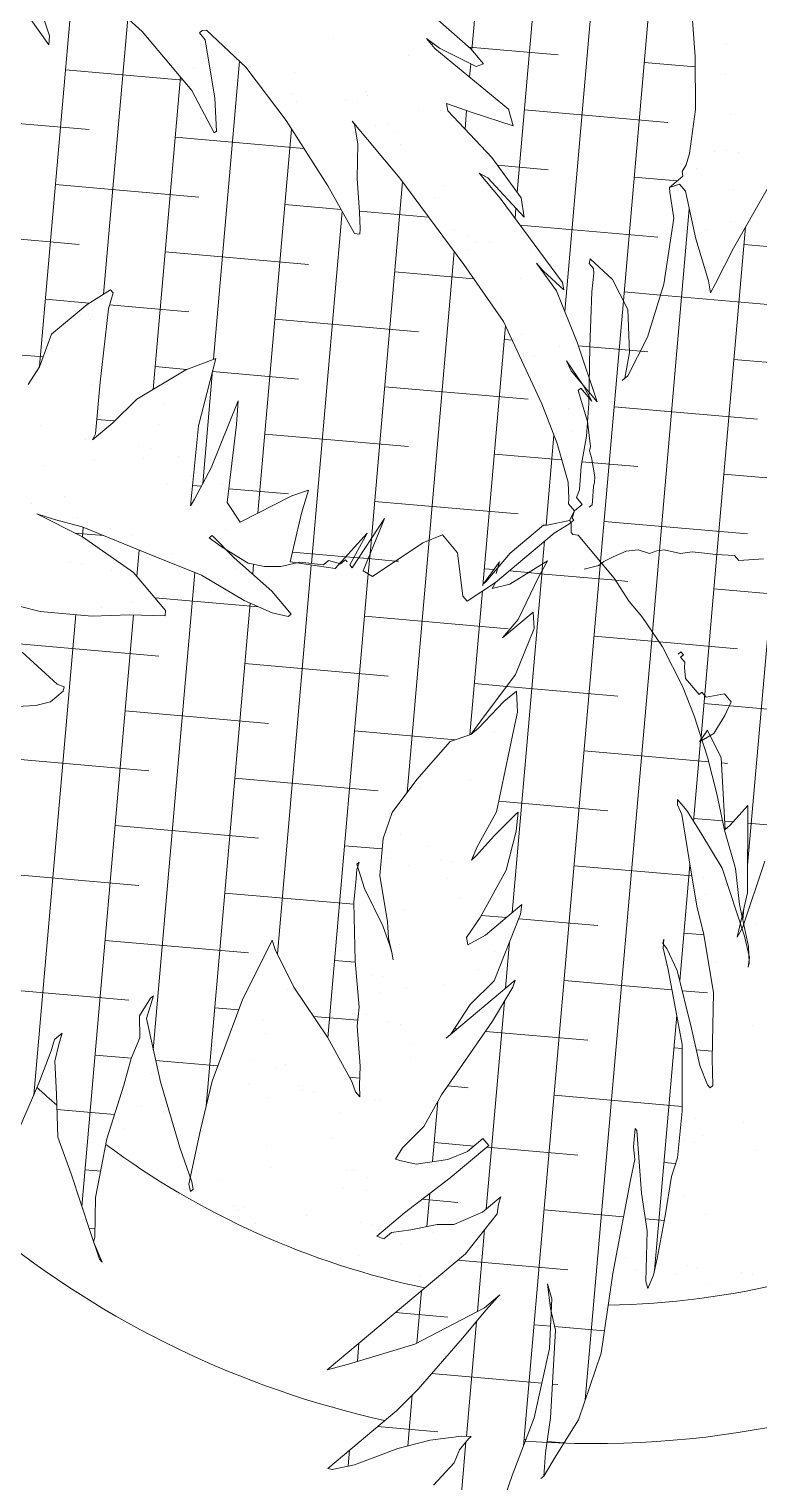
# Model space of a CAD drawing. Header units: inches. Extents: x -422522 to 22891, y -2973 to 414515.
# Drawn here: x 22383.29 to 22395.19, y 5240.9 to 5264.6 of the extents above; entities that cross this region are included whole.
import ezdxf

# ---------------------------------------------------------------- set-up
doc = ezdxf.new("R2010")
doc.units = ezdxf.units.IN
doc.header["$MEASUREMENT"] = 0
doc.layers.add('ARREDAMENTO', color=8, linetype='Continuous', lineweight=13)

msp = doc.modelspace()

# ---------------------------------------------------------------- linework, layer by layer
at = {"layer": 'ARREDAMENTO'}
for p, q in [((22390.51108, 5264.26315), (22390.97777, 5269.60753)), ((22391.25104, 5261.93692), (22391.90218, 5269.39355)), ((22392.0248, 5259.99772), (22392.6613, 5267.28666)), ((22392.98282, 5260.16849), (22393.562, 5266.80106)), ((22385.13362, 5264.56582), (22383.62968, 5265.91828)), ((22388.87514, 5265.7035), (22390.49543, 5264.28179)), ((22383.45883, 5259.10372), (22384.02302, 5265.56456)), ((22383.33864, 5265.34019), (22383.62239, 5264.49348)), ((22383.61119, 5264.34499), (22383.28919, 5264.79796)), ((22384.50458, 5260.27918), (22384.89745, 5264.77821)), ((22394.15424, 5264.15389), (22394.10086, 5264.88797)), ((22383.62239, 5264.49348), (22383.61119, 5264.34499)), ((22385.94182, 5263.60297), (22385.13362, 5264.56582)), ((22385.23517, 5264.47318), (22385.23517, 5264.47318)), ((22386.11152, 5264.57994), (22386.06598, 5264.54171)), ((22386.06598, 5264.54171), (22386.16187, 5264.42747)), ((22386.18446, 5264.58552), (22386.11152, 5264.57994)), ((22386.82578, 5263.98332), (22386.18446, 5264.58552)), ((22386.16187, 5264.42747), (22386.32038, 5263.47565)), ((22388.24645, 5264.448), (22388.24645, 5264.448)), ((22389.98025, 5264.29443), (22389.77033, 5264.45204)), ((22389.77033, 5264.45204), (22389.90731, 5264.28884)), ((22389.8457, 5264.36223), (22389.89576, 5264.35786)), ((22389.90731, 5264.28884), (22391.1099, 5263.29541)), ((22389.95342, 5264.41438), (22389.95342, 5264.41438)), ((22390.58243, 5263.99318), (22389.98025, 5264.29443)), ((22390.46543, 5264.30812), (22391.91857, 5264.18123)), ((22390.49543, 5264.28179), (22390.70091, 5264.037)), ((22394.67168, 5264.35558), (22394.67168, 5264.35558)), ((22385.60444, 5264.07336), (22385.60444, 5264.07336)), ((22386.16816, 5264.11907), (22386.16816, 5264.11907)), ((22386.298, 5259.21671), (22386.72269, 5264.08012)), ((22389.47938, 5264.17465), (22389.47938, 5264.17465)), ((22390.47255, 5263.82191), (22390.49147, 5264.03868)), ((22390.70091, 5264.037), (22390.58243, 5263.99318)), ((22393.32252, 5264.05863), (22394.1549, 5263.98594)), ((22394.15762, 5263.29439), (22394.15424, 5264.15389)), ((22383.88115, 5263.93998), (22385.79955, 5263.77246)), ((22385.31203, 5258.72576), (22385.75714, 5263.82299)), ((22385.96287, 5263.96041), (22385.96287, 5263.96041)), ((22387.47885, 5263.1128), (22386.82578, 5263.98332)), ((22387.61807, 5263.90126), (22387.61807, 5263.90126)), ((22394.6447, 5263.86932), (22394.6447, 5263.86932)), ((22386.30971, 5262.91034), (22385.94182, 5263.60297)), ((22387.57436, 5263.55099), (22387.57436, 5263.55099)), ((22388.79986, 5263.57964), (22388.79986, 5263.57964)), ((22386.32038, 5263.47565), (22386.34387, 5262.93901)), ((22387.64752, 5263.42955), (22387.64752, 5263.42955)), ((22388.4537, 5263.43537), (22388.4537, 5263.43537)), ((22388.64, 5263.41087), (22388.64, 5263.41087)), ((22388.81372, 5263.51955), (22388.81372, 5263.51955)), ((22390.51501, 5263.24116), (22390.09766, 5263.39156)), ((22390.09766, 5263.39156), (22390.12061, 5263.27174)), ((22391.1099, 5263.29541), (22391.18319, 5263.02313)), ((22394.06281, 5262.57501), (22394.15762, 5263.29439)), ((22381.9275, 5263.16748), (22384.2674, 5262.96315)), ((22388.1618, 5262.04483), (22387.47885, 5263.1128)), ((22389.33788, 5262.16965), (22388.55708, 5263.09986)), ((22388.55708, 5263.09986), (22388.59817, 5263.05091)), ((22388.59817, 5263.05091), (22388.65101, 5262.73363)), ((22389.13109, 5263.05989), (22389.13109, 5263.05989)), ((22389.64603, 5263.2786), (22389.64603, 5263.2786)), ((22390.00344, 5263.27301), (22390.00344, 5263.27301)), ((22390.12061, 5263.27174), (22390.83736, 5262.51031)), ((22390.3987, 5262.97631), (22390.42467, 5263.27371)), ((22391.18319, 5263.02313), (22390.51501, 5263.24116)), ((22391.36886, 5263.28613), (22393.70877, 5263.0818)), ((22394.7217, 5263.21422), (22394.7217, 5263.21422)), ((22385.67135, 5262.84055), (22387.77015, 5262.65728)), ((22386.34387, 5262.93901), (22386.30971, 5262.91034)), ((22387.02204, 5256.70804), (22387.56901, 5262.97181)), ((22388.93788, 5263.02293), (22388.93788, 5263.02293)), ((22389.29632, 5262.90998), (22389.29632, 5262.90998)), ((22388.65101, 5262.73363), (22388.64034, 5262.16833)), ((22389.34317, 5262.72712), (22389.34317, 5262.72712)), ((22394.10319, 5262.7176), (22394.10319, 5262.7176)), ((22394.46163, 5262.60465), (22394.46163, 5262.60465)), ((22394.66872, 5262.61818), (22394.66872, 5262.61818)), ((22394.85502, 5262.59369), (22394.85502, 5262.59369)), ((22390.83736, 5262.51031), (22391.31235, 5261.85194)), ((22390.93043, 5262.38131), (22391.75511, 5262.3093)), ((22393.94238, 5262.2792), (22394.00606, 5262.38829)), ((22394.00606, 5262.38829), (22394.06281, 5262.57501)), ((22388.64034, 5262.16833), (22388.67753, 5261.61537)), ((22388.8717, 5256.28961), (22389.38019, 5262.11268)), ((22390.38143, 5260.76455), (22389.33788, 5262.16965)), ((22390.76941, 5262.1751), (22390.62798, 5262.25111)), ((22390.62798, 5262.25111), (22390.97044, 5261.84312)), ((22391.36519, 5261.53466), (22390.76941, 5262.1751)), ((22393.15905, 5262.1867), (22393.8588, 5262.1256)), ((22393.73299, 5262.01999), (22393.94931, 5262.20157)), ((22393.94931, 5262.20157), (22393.94238, 5262.2792)), ((22394.17232, 5262.32964), (22394.17232, 5262.32964)), ((22383.71769, 5262.06805), (22386.0576, 5261.86372)), ((22388.43826, 5261.55362), (22388.1618, 5262.04483)), ((22390.05692, 5262.0528), (22390.05692, 5262.0528)), ((22393.89933, 5262.07616), (22393.73299, 5262.01999)), ((22393.73299, 5262.01999), (22393.73993, 5261.94237)), ((22393.73993, 5261.94237), (22393.80202, 5261.52159)), ((22393.99521, 5261.96192), (22393.89933, 5262.07616)), ((22394.16262, 5261.18446), (22393.99521, 5261.96192)), ((22394.77517, 5261.99401), (22394.77517, 5261.99401)), ((22395.32641, 5261.99442), (22394.77601, 5261.03171)), ((22387.46154, 5261.74113), (22388.37775, 5261.66112)), ((22387.89329, 5255.88532), (22388.39498, 5261.63051)), ((22388.6762, 5261.63506), (22389.80145, 5261.5368)), ((22389.89658, 5261.85875), (22389.89658, 5261.85875)), ((22390.97044, 5261.84312), (22391.98659, 5260.47066)), ((22391.21411, 5261.514), (22391.22872, 5261.68136)), ((22391.25257, 5261.6711), (22391.25257, 5261.6711)), ((22391.31235, 5261.85194), (22391.36519, 5261.53466)), ((22393.57033, 5256.09645), (22394.05733, 5261.67343)), ((22388.59819, 5261.2706), (22388.43826, 5261.55362)), ((22388.67753, 5261.61537), (22388.68927, 5261.34706)), ((22391.29371, 5261.40649), (22393.5453, 5261.20987)), ((22393.80202, 5261.52159), (22393.64157, 5260.44111)), ((22394.72573, 5261.46127), (22394.72573, 5261.46127)), ((22381.76403, 5261.29555), (22384.10394, 5261.09122)), ((22388.68482, 5261.25987), (22388.59819, 5261.2706)), ((22388.68927, 5261.34706), (22388.68482, 5261.25987)), ((22390.22782, 5261.339), (22390.22782, 5261.339)), ((22390.43946, 5261.2274), (22390.43946, 5261.2274)), ((22394.37094, 5260.49698), (22394.16262, 5261.18446)), ((22394.31441, 5261.32869), (22394.31441, 5261.32869)), ((22394.50783, 5256.03226), (22394.97475, 5261.37933)), ((22385.50789, 5260.96863), (22387.84779, 5260.7643)), ((22389.81261, 5256.26459), (22390.22407, 5260.97643)), ((22390.43989, 5261.00623), (22390.43989, 5261.00623)), ((22390.5934, 5261.12387), (22390.5934, 5261.12387)), ((22390.7979, 5261.11445), (22390.7979, 5261.11445)), ((22391.47274, 5261.00825), (22391.47274, 5261.00825)), ((22394.77601, 5261.03171), (22394.48497, 5260.45361)), ((22394.94925, 5261.08728), (22397.28916, 5260.88295)), ((22391.02773, 5259.83272), (22390.38143, 5260.76455)), ((22391.67634, 5260.65532), (22391.56675, 5260.78588)), ((22391.56675, 5260.78588), (22391.88875, 5260.3329)), ((22392.442, 5260.85292), (22392.42386, 5260.78206)), ((22392.42386, 5260.78206), (22392.49235, 5260.70046)), ((22392.8026, 5260.5158), (22392.442, 5260.85292)), ((22392.49235, 5260.70046), (22392.49929, 5260.62283)), ((22389.25174, 5260.6417), (22390.54496, 5260.52877)), ((22391.30259, 5260.52973), (22391.30259, 5260.52973)), ((22392.00954, 5260.35084), (22391.67634, 5260.65532)), ((22391.98659, 5260.47066), (22392.00954, 5260.35084)), ((22392.49929, 5260.62283), (22392.46549, 5260.31629)), ((22393.05398, 5260.03136), (22392.8026, 5260.5158)), ((22394.40083, 5260.29953), (22394.37094, 5260.49698)), ((22394.48497, 5260.45361), (22394.40083, 5260.29953)), ((22384.23439, 5260.11131), (22384.61704, 5260.34905)), ((22384.65814, 5260.30009), (22384.58324, 5260.04251)), ((22384.61704, 5260.34905), (22384.65814, 5260.30009)), ((22391.88875, 5260.3329), (22392.23405, 5259.48223)), ((22392.46549, 5260.31629), (22392.43472, 5259.42812)), ((22392.99559, 5260.31478), (22393.58678, 5260.26315)), ((22393.64157, 5260.44111), (22393.37597, 5259.57838)), ((22393.58678, 5260.26315), (22395.3355, 5260.11045)), ((22383.55423, 5260.19613), (22384.27026, 5260.1336)), ((22383.65374, 5259.62393), (22384.23439, 5260.11131)), ((22384.58324, 5260.04251), (22384.44574, 5258.84221)), ((22384.60132, 5260.10469), (22385.89414, 5259.9918)), ((22390.9933, 5260.13787), (22390.9933, 5260.13787)), ((22392.6111, 5255.91174), (22392.98282, 5260.16849)), ((22393.07995, 5259.32991), (22393.05398, 5260.03136)), ((22384.13342, 5259.9431), (22384.13342, 5259.9431)), ((22384.25491, 5259.94024), (22384.25491, 5259.94024)), ((22384.29794, 5259.87365), (22384.29794, 5259.87365)), ((22384.31972, 5259.9186), (22384.31972, 5259.9186)), ((22387.29808, 5259.8692), (22389.63799, 5259.66487)), ((22390.69059, 5255.5188), (22391.06102, 5259.76088)), ((22391.64949, 5258.49085), (22391.02773, 5259.83272)), ((22383.4561, 5259.09641), (22383.65374, 5259.62393)), ((22391.04193, 5259.54227), (22391.16739, 5259.53132)), ((22391.32454, 5259.61812), (22391.32454, 5259.61812)), ((22393.37597, 5259.57838), (22393.05309, 5258.94574)), ((22383.17456, 5259.28618), (22383.51602, 5259.25636)), ((22383.6535, 5259.39872), (22383.6535, 5259.39872)), ((22391.35606, 5259.30952), (22391.35606, 5259.30952)), ((22391.53661, 5259.28535), (22391.53661, 5259.28535)), ((22391.94104, 5259.43187), (22391.94104, 5259.43187)), ((22392.23405, 5259.48223), (22392.55214, 5258.52525)), ((22392.24913, 5259.43686), (22392.4346, 5259.42066)), ((22392.43472, 5259.42812), (22392.41996, 5258.49776)), ((22392.4346, 5259.42066), (22393.07868, 5259.36442)), ((22393.00755, 5258.90751), (22393.07995, 5259.32991)), ((22393.07868, 5259.36442), (22393.25875, 5259.3487)), ((22393.25875, 5259.3487), (22393.38184, 5259.33795)), ((22383.27411, 5258.80457), (22383.4561, 5259.09641)), ((22385.04561, 5258.56684), (22385.84739, 5259.04511)), ((22385.34442, 5259.0967), (22385.86378, 5259.05135)), ((22385.84739, 5259.04511), (22386.33269, 5259.22992)), ((22386.33269, 5259.22992), (22386.05144, 5258.13151)), ((22386.12062, 5257.1854), (22386.2818, 5259.03119)), ((22392.05207, 5259.19038), (22392.33297, 5258.78637)), ((22392.1275, 5259.03116), (22392.05207, 5259.19038)), ((22392.55214, 5258.52525), (22392.1275, 5259.03116)), ((22394.78579, 5259.21535), (22397.12569, 5259.01102)), ((22384.30493, 5258.79888), (22384.30493, 5258.79888)), ((22384.44574, 5258.84221), (22384.37387, 5258.003)), ((22386.27771, 5259.0152), (22387.68433, 5258.89237)), ((22391.54077, 5258.96914), (22391.54077, 5258.96914)), ((22392.33297, 5258.78637), (22392.4655, 5258.53599)), ((22392.42011, 5258.85352), (22392.42011, 5258.85352)), ((22393.05309, 5258.94574), (22392.96201, 5258.86929)), ((22392.96201, 5258.86929), (22393.00755, 5258.90751)), ((22384.65175, 5258.18061), (22385.04561, 5258.56684)), ((22389.08828, 5258.76977), (22391.42818, 5258.56545)), ((22392.28743, 5258.74814), (22392.24189, 5258.70991)), ((22392.24189, 5258.70991), (22392.39755, 5258.20077)), ((22392.4655, 5258.53599), (22392.28743, 5258.74814)), ((22385.49811, 5258.47349), (22385.49811, 5258.47349)), ((22386.25976, 5257.44403), (22386.70058, 5258.53729)), ((22386.70058, 5258.53729), (22386.67372, 5258.15312)), ((22391.90335, 5257.84159), (22391.64949, 5258.49085)), ((22392.09002, 5258.41698), (22392.09002, 5258.41698)), ((22392.41996, 5258.49776), (22392.3819, 5257.96509)), ((22392.83213, 5258.44285), (22395.17204, 5258.23852)), ((22383.47043, 5258.13405), (22383.47043, 5258.13405)), ((22384.32157, 5257.90347), (22384.65175, 5258.18061)), ((22384.39388, 5258.2366), (22384.6831, 5258.21135)), ((22385.39466, 5258.15276), (22385.39466, 5258.15276)), ((22386.05144, 5258.13151), (22385.92319, 5256.8277)), ((22386.67372, 5258.15312), (22386.51807, 5256.88196)), ((22392.39755, 5258.20077), (22392.44594, 5257.79631)), ((22384.20144, 5257.90399), (22384.20144, 5257.90399)), ((22384.37387, 5258.003), (22384.32157, 5257.90347)), ((22387.13462, 5257.99727), (22389.47453, 5257.79295)), ((22391.72028, 5256.51046), (22391.84872, 5257.98131)), ((22392.08197, 5257.21263), (22391.90335, 5257.84159)), ((22392.15225, 5258.04296), (22392.15225, 5258.04296)), ((22392.3819, 5257.96509), (22392.29135, 5257.47183)), ((22385.08079, 5257.78837), (22385.08079, 5257.78837)), ((22385.15507, 5257.60318), (22385.15507, 5257.60318)), ((22385.26709, 5257.76387), (22385.26709, 5257.76387)), ((22385.7259, 5257.63301), (22385.7259, 5257.63301)), ((22390.87847, 5257.67035), (22391.97928, 5257.57422)), ((22392.44594, 5257.79631), (22392.4278, 5257.72545)), ((22392.4278, 5257.72545), (22392.46213, 5257.61518)), ((22392.46213, 5257.61518), (22392.51497, 5257.2979)), ((22383.52844, 5257.49106), (22383.52844, 5257.49106)), ((22384.3584, 5257.57867), (22384.3584, 5257.57867)), ((22385.98687, 5256.9368), (22386.25976, 5257.44403)), ((22392.29135, 5257.47183), (22392.26449, 5257.08766)), ((22392.30493, 5257.54579), (22393.21838, 5257.46602)), ((22385.55405, 5257.19697), (22385.55405, 5257.19697)), ((22385.93797, 5257.30024), (22385.93797, 5257.30024)), ((22385.95559, 5257.15713), (22386.09869, 5257.14463)), ((22386.44544, 5257.19657), (22386.44544, 5257.19657)), ((22392.09371, 5256.94431), (22392.08197, 5257.21263)), ((22392.49238, 5257.13985), (22392.47672, 5256.90418)), ((22392.51052, 5257.21072), (22392.49238, 5257.13985)), ((22392.51497, 5257.2979), (22392.51052, 5257.21072)), ((22394.62232, 5257.34342), (22395.73593, 5257.24618)), ((22383.85968, 5256.97131), (22383.85968, 5256.97131)), ((22385.92319, 5256.8277), (22385.98687, 5256.9368)), ((22386.54546, 5257.10562), (22387.52087, 5257.02045)), ((22386.73048, 5256.55954), (22387.57335, 5256.98885)), ((22387.57335, 5256.98885), (22387.84678, 5257.07927)), ((22387.84678, 5257.07927), (22387.73329, 5256.70583)), ((22388.92481, 5256.89785), (22391.26472, 5256.69352)), ((22392.08926, 5256.85713), (22392.09371, 5256.94431)), ((22392.26449, 5257.08766), (22392.2145, 5256.96225)), ((22392.2145, 5256.96225), (22392.31039, 5256.84801)), ((22392.47672, 5256.90418), (22392.46996, 5256.84287)), ((22383.32321, 5256.85808), (22383.32321, 5256.85808)), ((22383.4136, 5256.69626), (22383.70321, 5256.60555)), ((22384.15721, 5256.319), (22383.4136, 5256.69626)), ((22386.51807, 5256.88196), (22386.73048, 5256.55954)), ((22387.73329, 5256.70583), (22387.54739, 5255.90999)), ((22392.18515, 5256.74289), (22392.08926, 5256.85713)), ((22392.18515, 5256.74289), (22392.10101, 5256.58881)), ((22392.14655, 5256.62704), (22392.18515, 5256.74289)), ((22392.31039, 5256.84801), (22392.18515, 5256.74289)), ((22392.46996, 5256.84287), (22392.42442, 5256.80464)), ((22383.70321, 5256.60555), (22384.15472, 5256.48381)), ((22384.07175, 5256.63854), (22384.07175, 5256.63854)), ((22384.15472, 5256.48381), (22385.24718, 5256.03775)), ((22384.15868, 5256.31798), (22384.17252, 5256.47654)), ((22384.61357, 5256.45147), (22384.61357, 5256.45147)), ((22386.49138, 5256.43188), (22386.49138, 5256.43188)), ((22388.55962, 5255.81384), (22389.08744, 5256.6185)), ((22389.08744, 5256.6185), (22388.99653, 5256.40311)), ((22391.1329, 5256.05438), (22391.67939, 5256.51309)), ((22391.67939, 5256.51309), (22391.74094, 5256.50912)), ((22391.74094, 5256.50912), (22392.10101, 5256.58881)), ((22391.85053, 5256.37857), (22392.09425, 5256.5275)), ((22392.09425, 5256.5275), (22392.17394, 5256.5944)), ((22392.10101, 5256.58881), (22392.1284, 5256.55617)), ((22392.1284, 5256.55617), (22392.13089, 5256.39136)), ((22392.17394, 5256.5944), (22392.14655, 5256.62704)), ((22392.66866, 5256.57092), (22395.00857, 5256.36659)), ((22384.03323, 5256.3819), (22384.50527, 5256.34068)), ((22384.99226, 5255.74032), (22384.15721, 5256.319)), ((22384.97201, 5256.33852), (22384.97201, 5256.33852)), ((22386.27258, 5256.34209), (22386.22704, 5256.30386)), ((22386.22704, 5256.30386), (22386.42326, 5256.16257)), ((22386.63549, 5255.97909), (22386.27258, 5256.34209)), ((22388.27926, 5255.80105), (22388.8028, 5256.37959)), ((22388.8028, 5256.37959), (22388.51853, 5255.8628)), ((22388.99653, 5256.40311), (22388.73521, 5255.7665)), ((22388.85056, 5256.0475), (22388.8717, 5256.28961)), ((22388.89033, 5255.67417), (22389.71026, 5256.2233)), ((22389.453, 5252.14636), (22389.81261, 5256.26459)), ((22389.71026, 5256.2233), (22390.02922, 5256.35195)), ((22390.02922, 5256.35195), (22390.27579, 5256.0582)), ((22390.89416, 5255.57582), (22391.85053, 5256.37857)), ((22391.66516, 5255.87917), (22391.69756, 5256.25016)), ((22392.13089, 5256.39136), (22392.15829, 5256.35872)), ((22392.15829, 5256.35872), (22392.24493, 5256.34799)), ((22392.24493, 5256.34799), (22392.83395, 5255.64625)), ((22385.04577, 5255.67657), (22385.08315, 5256.10472)), ((22385.24718, 5256.03775), (22386.09789, 5255.69475)), ((22385.60407, 5256.0556), (22385.60407, 5256.0556)), ((22386.42326, 5256.16257), (22386.70843, 5255.98468)), ((22387.2471, 5255.4354), (22386.63549, 5255.97909)), ((22386.70843, 5255.98468), (22386.86355, 5255.89235)), ((22387.58517, 5256.07173), (22388.45544, 5255.99574)), ((22388.37034, 5255.8775), (22388.45004, 5255.9444)), ((22388.45004, 5255.9444), (22388.47743, 5255.91176)), ((22388.47743, 5255.91176), (22388.45004, 5255.9444)), ((22388.45544, 5255.99574), (22388.58541, 5255.98439)), ((22388.58541, 5255.98439), (22388.66683, 5255.97728)), ((22388.66683, 5255.97728), (22388.81637, 5255.96422)), ((22388.81637, 5255.96422), (22389.26492, 5255.92505)), ((22388.82153, 5255.71512), (22388.85056, 5256.0475)), ((22390.27579, 5256.0582), (22390.36332, 5255.35278)), ((22390.74597, 5255.59052), (22391.1329, 5256.05438)), ((22392.66263, 5255.91971), (22392.81527, 5255.99219)), ((22392.81527, 5255.99219), (22393.02714, 5256.08658)), ((22393.02714, 5256.08658), (22393.22087, 5256.11011)), ((22393.22087, 5256.11011), (22393.41015, 5256.04645)), ((22393.41015, 5256.04645), (22393.52863, 5256.09026)), ((22393.45428, 5254.76746), (22393.57033, 5256.09645)), ((22393.52863, 5256.09026), (22393.64942, 5256.1082)), ((22393.64942, 5256.1082), (22393.91164, 5256.05012)), ((22393.91164, 5256.05012), (22394.10537, 5256.07365)), ((22394.10537, 5256.07365), (22394.25356, 5256.05895)), ((22394.24796, 5253.05628), (22394.50783, 5256.03226)), ((22394.25356, 5256.05895), (22394.48839, 5256.03351)), ((22394.48839, 5256.03351), (22394.79615, 5256.01366)), ((22394.79615, 5256.01366), (22394.86464, 5255.93207)), ((22394.86464, 5255.93207), (22395.26579, 5255.9628)), ((22395.0084, 5250.96458), (22395.44401, 5255.95304)), ((22383.95648, 5255.90604), (22383.95648, 5255.90604)), ((22384.14278, 5255.88154), (22384.14278, 5255.88154)), ((22384.62516, 5255.77018), (22384.62516, 5255.77018)), ((22385.51279, 5255.12018), (22384.99226, 5255.74032)), ((22385.31428, 5247.9514), (22385.99411, 5255.73659)), ((22386.65665, 5255.80765), (22386.65665, 5255.80765)), ((22386.79725, 5255.73021), (22386.79725, 5255.73021)), ((22386.86355, 5255.89235), (22387.12577, 5255.83427)), ((22386.93512, 5255.71273), (22386.94915, 5255.87339)), ((22387.12577, 5255.83427), (22387.39475, 5255.83751)), ((22387.33744, 5249.51988), (22387.89098, 5255.85885)), ((22387.39475, 5255.83751), (22387.70696, 5255.90485)), ((22387.54739, 5255.90999), (22388.27926, 5255.80105)), ((22387.70696, 5255.90485), (22388.08997, 5255.86471)), ((22388.08997, 5255.86471), (22388.16967, 5255.93161)), ((22388.16064, 5248.14683), (22388.82153, 5255.71512)), ((22388.16967, 5255.93161), (22388.37034, 5255.8775)), ((22388.51853, 5255.8628), (22388.55962, 5255.81384)), ((22388.73521, 5255.7665), (22388.89033, 5255.67417)), ((22389.26492, 5255.92505), (22389.31106, 5255.92102)), ((22390.96212, 5255.91103), (22390.70043, 5255.55229)), ((22390.71501, 5255.79842), (22390.87009, 5255.78488)), ((22390.90537, 5255.72431), (22390.96212, 5255.91103)), ((22390.90552, 5255.78179), (22390.92239, 5255.78031)), ((22391.11749, 5255.76328), (22391.43145, 5255.73586)), ((22391.74397, 5255.9275), (22391.12899, 5255.55038)), ((22391.16807, 5250.18661), (22391.65565, 5255.77026)), ((22391.35178, 5241.49032), (22392.6111, 5255.91174)), ((22391.43145, 5255.73586), (22391.62674, 5255.71881)), ((22391.59614, 5255.66433), (22391.74397, 5255.9275)), ((22391.62674, 5255.71881), (22392.85606, 5255.61146)), ((22391.65565, 5255.77026), (22391.66516, 5255.87917)), ((22392.34366, 5255.79106), (22392.58293, 5255.85281)), ((22392.58293, 5255.85281), (22392.66263, 5255.91971)), ((22386.09789, 5255.69475), (22386.79596, 5255.27926)), ((22387.03469, 5255.57936), (22387.03469, 5255.57936)), ((22390.43181, 5255.27119), (22390.89416, 5255.57582)), ((22390.70043, 5255.55229), (22390.74597, 5255.59052)), ((22390.84186, 5255.47628), (22390.89416, 5255.57582)), ((22391.12899, 5255.55038), (22390.84186, 5255.47628)), ((22391.2665, 5254.97038), (22391.59614, 5255.66433)), ((22392.83395, 5255.64625), (22393.07607, 5255.26531)), ((22392.85606, 5255.61146), (22393.05492, 5255.59409)), ((22394.45886, 5255.4715), (22396.79877, 5255.26717)), ((22382.73155, 5255.28925), (22383.47036, 5255.10268)), ((22384.9564, 5255.25042), (22384.9564, 5255.25042)), ((22385.34122, 5255.32458), (22387.03107, 5255.17702)), ((22386.17703, 5247.03125), (22386.89356, 5255.23681)), ((22386.79596, 5255.27926), (22387.2544, 5255.0799)), ((22387.56216, 5255.06005), (22387.2471, 5255.4354)), ((22390.36332, 5255.35278), (22390.43181, 5255.27119)), ((22390.47864, 5253.0916), (22390.68344, 5255.43698)), ((22393.07607, 5255.26531), (22393.28154, 5255.02052)), ((22383.3634, 5247.21074), (22384.04806, 5255.05125)), ((22383.47036, 5255.10268), (22384.30932, 5255.02799)), ((22384.14818, 5245.39773), (22384.99087, 5255.0479)), ((22384.30932, 5255.02799), (22384.9316, 5255.0496)), ((22384.46437, 5255.16077), (22384.46437, 5255.16077)), ((22384.82479, 5255.06255), (22384.82479, 5255.06255)), ((22384.9316, 5255.0496), (22385.50834, 5255.03299)), ((22385.50834, 5255.03299), (22385.51279, 5255.12018)), ((22387.2544, 5255.0799), (22387.51662, 5255.02183)), ((22387.51662, 5255.02183), (22387.56216, 5255.06005)), ((22388.76135, 5255.02592), (22391.10126, 5254.82159)), ((22391.51254, 5255.09344), (22391.01158, 5254.67295)), ((22391.52428, 5254.82512), (22391.51254, 5255.09344)), ((22393.28154, 5255.02052), (22393.61955, 5254.52535)), ((22391.01158, 5254.67295), (22391.2665, 5254.97038)), ((22391.22435, 5254.07266), (22391.52428, 5254.82512)), ((22392.36053, 5242.24217), (22393.45428, 5254.76746)), ((22383.06384, 5254.58035), (22385.40375, 5254.37602)), ((22392.5052, 5254.699), (22393.56413, 5254.60653)), ((22393.56413, 5254.60653), (22394.84511, 5254.49467)), ((22393.61955, 5254.52535), (22393.94635, 5253.88168)), ((22383.74771, 5253.91679), (22383.17488, 5254.4374)), ((22393.92055, 5254.44419), (22393.87501, 5254.40596)), ((22393.9161, 5254.35701), (22393.96164, 5254.39523)), ((22393.98459, 5254.27541), (22393.9161, 5254.35701)), ((22393.96164, 5254.39523), (22393.92055, 5254.44419)), ((22383.30226, 5254.25595), (22383.30226, 5254.25595)), ((22383.32467, 5254.26594), (22383.32467, 5254.26594)), ((22386.80769, 5254.25342), (22389.1476, 5254.04909)), ((22390.65544, 5253.31696), (22391.22435, 5254.07266)), ((22393.98015, 5254.18822), (22393.98459, 5254.27541)), ((22393.99634, 5254.00709), (22393.98015, 5254.18822)), ((22383.86174, 5253.87342), (22383.74771, 5253.91679)), ((22383.84359, 5253.80255), (22383.86174, 5253.87342)), ((22390.55154, 5253.9265), (22391.0796, 5253.88038)), ((22391.0796, 5253.88038), (22392.89145, 5253.72217)), ((22393.94635, 5253.88168), (22394.13617, 5253.40121)), ((22394.21551, 5253.74598), (22393.99634, 5254.00709)), ((22383.39939, 5253.56878), (22383.63866, 5253.63053)), ((22383.63866, 5253.63053), (22383.84359, 5253.80255)), ((22391.03116, 5253.63232), (22390.61684, 5253.2011)), ((22391.23609, 5253.80434), (22391.03116, 5253.63232)), ((22391.25477, 5253.45839), (22391.23609, 5253.80434)), ((22394.26105, 5253.78421), (22394.21551, 5253.74598)), ((22394.32954, 5253.70261), (22394.26105, 5253.78421)), ((22394.2954, 5253.59957), (22396.6353, 5253.39524)), ((22394.63036, 5253.76039), (22394.32954, 5253.70261)), ((22394.73995, 5253.62983), (22394.63036, 5253.76039)), ((22394.63766, 5253.40489), (22394.73995, 5253.62983)), ((22382.58338, 5253.52365), (22383.39939, 5253.56878)), ((22384.85403, 5253.48092), (22387.19394, 5253.27659)), ((22391.19358, 5253.18449), (22391.25477, 5253.45839)), ((22394.13617, 5253.40121), (22394.35588, 5252.72329)), ((22394.45567, 5253.11305), (22394.63766, 5253.40489)), ((22388.59789, 5253.154), (22390.239, 5253.01069)), ((22390.4916, 5253.09598), (22390.15893, 5252.98365)), ((22390.4916, 5253.09598), (22390.65544, 5253.31696)), ((22390.61684, 5253.2011), (22390.4916, 5253.09598)), ((22390.88227, 5253.13206), (22390.88227, 5253.13206)), ((22390.91038, 5251.83408), (22391.19358, 5253.18449)), ((22394.35303, 5253.16597), (22394.22334, 5252.97367)), ((22394.22334, 5252.97367), (22394.45567, 5253.11305)), ((22394.577, 5252.71417), (22394.35303, 5253.16597)), ((22390.15893, 5252.98365), (22389.61493, 5252.36013)), ((22391.11886, 5252.93412), (22391.11886, 5252.93412)), ((22394.12767, 5251.67886), (22394.2417, 5252.98468)), ((22394.24333, 5253.00331), (22394.24796, 5253.05628)), ((22382.90038, 5252.70842), (22385.24028, 5252.50409)), ((22391.09435, 5252.79929), (22391.09435, 5252.79929)), ((22392.34174, 5252.82707), (22394.37457, 5252.64956)), ((22394.35588, 5252.72329), (22394.50709, 5252.12696)), ((22394.64461, 5251.54696), (22394.577, 5252.71417)), ((22394.58179, 5252.63146), (22394.68165, 5252.62274)), ((22386.64423, 5252.3815), (22388.98414, 5252.17717)), ((22389.61493, 5252.36013), (22389.20986, 5251.8254)), ((22389.65981, 5252.21659), (22389.65981, 5252.21659)), ((22390.48177, 5252.35869), (22390.48177, 5252.35869)), ((22390.94639, 5252.00582), (22392.72799, 5251.85024)), ((22393.86666, 5252.03448), (22393.86222, 5251.9473)), ((22393.86222, 5251.9473), (22393.93765, 5251.78807)), ((22394.01734, 5251.85497), (22393.86666, 5252.03448)), ((22394.50709, 5252.12696), (22394.63322, 5251.5374)), ((22395.01339, 5251.93995), (22394.72431, 5251.61385)), ((22395.0061, 5250.51515), (22395.01339, 5251.93995)), ((22389.20986, 5251.8254), (22389.06452, 5251.39742)), ((22390.59426, 5251.26275), (22390.91038, 5251.83408)), ((22391.22045, 5251.78836), (22390.87213, 5251.44035)), ((22391.26599, 5251.82658), (22391.22045, 5251.78836)), ((22391.2322, 5251.52004), (22391.26599, 5251.82658)), ((22393.93765, 5251.78807), (22394.05257, 5251.05002)), ((22394.24577, 5251.49035), (22394.01734, 5251.85497)), ((22394.05728, 5251.74011), (22394.05728, 5251.74011)), ((22394.13193, 5251.72764), (22394.60129, 5251.68666)), ((22394.6367, 5251.68357), (22394.77537, 5251.67146)), ((22384.69057, 5251.60899), (22387.03048, 5251.40467)), ((22389.34206, 5251.46387), (22389.34206, 5251.46387)), ((22390.87213, 5251.44035), (22390.58305, 5251.11426)), ((22391.06889, 5250.88225), (22391.2322, 5251.52004)), ((22394.59071, 5250.91755), (22394.24577, 5251.49035)), ((22394.63322, 5251.5374), (22394.81184, 5250.90844)), ((22394.72431, 5251.61385), (22394.64461, 5251.54696)), ((22395.01191, 5251.6508), (22396.47184, 5251.52331)), ((22388.43442, 5251.28207), (22389.04878, 5251.22842)), ((22389.06452, 5251.39742), (22389.00831, 5250.79389)), ((22389.78154, 5251.26922), (22389.78154, 5251.26922)), ((22390.50336, 5251.04736), (22390.59426, 5251.26275)), ((22394.06032, 5251.40507), (22394.06032, 5251.40507)), ((22388.67066, 5251.01119), (22388.63206, 5250.89533)), ((22388.63651, 5250.98252), (22388.67066, 5251.01119)), ((22388.75784, 5250.58364), (22388.63651, 5250.98252)), ((22389.11521, 5251.16741), (22389.11521, 5251.16741)), ((22389.11831, 5251.06487), (22389.11831, 5251.06487)), ((22389.99456, 5251.05179), (22389.99456, 5251.05179)), ((22390.18086, 5251.02729), (22390.18086, 5251.02729)), ((22390.58305, 5251.11426), (22390.50336, 5251.04736)), ((22390.52535, 5251.09948), (22390.56167, 5251.09631)), ((22390.53524, 5251.13848), (22390.53524, 5251.13848)), ((22393.90041, 5249.07631), (22394.06592, 5250.97172)), ((22394.05257, 5251.05002), (22394.1812, 5250.29564)), ((22395.29038, 5251.03194), (22394.9225, 5249.94426)), ((22382.73691, 5250.83649), (22385.07682, 5250.63217)), ((22388.62085, 5250.74684), (22388.58261, 5250.35311)), ((22388.63206, 5250.89533), (22388.62085, 5250.74684)), ((22389.00831, 5250.79389), (22389.13694, 5250.03951)), ((22389.47674, 5250.95192), (22389.47674, 5250.95192)), ((22390.11278, 5250.74947), (22390.11278, 5250.74947)), ((22390.64817, 5250.11185), (22391.06889, 5250.88225)), ((22392.17828, 5250.95514), (22394.09732, 5250.78757)), ((22394.28362, 5250.75954), (22394.28362, 5250.75954)), ((22394.95914, 5249.80812), (22394.59071, 5250.91755)), ((22394.81184, 5250.90844), (22394.87642, 5250.32284)), ((22386.48077, 5250.50957), (22388.58329, 5250.32597)), ((22389.05724, 5249.97262), (22388.75784, 5250.58364)), ((22394.64205, 5250.6466), (22394.64205, 5250.6466)), ((22394.83835, 5249.79018), (22395.0061, 5250.51515)), ((22388.58261, 5250.35311), (22388.60663, 5249.39967)), ((22390.32486, 5250.4167), (22390.32486, 5250.4167)), ((22391.3272, 5250.32019), (22390.73516, 5249.82325)), ((22391.30461, 5250.16214), (22391.3272, 5250.32019)), ((22394.1812, 5250.29564), (22394.29577, 5249.83546)), ((22394.3242, 5250.4825), (22394.3242, 5250.4825)), ((22394.87642, 5250.32284), (22395.02319, 5249.63933)), ((22394.93041, 5250.07142), (22394.94676, 5250.25868)), ((22389.13694, 5250.03951), (22389.14868, 5249.7712)), ((22389.39554, 5250.24366), (22389.39554, 5250.24366)), ((22390.42064, 5249.78178), (22390.64817, 5250.11185)), ((22390.66579, 5250.14412), (22391.07488, 5250.1084)), ((22390.87517, 5249.07843), (22391.30461, 5250.16214)), ((22391.27634, 5250.0908), (22392.56453, 5249.97831)), ((22395.15401, 5250.01922), (22395.15401, 5250.01922)), ((22389.17163, 5249.65137), (22389.05724, 5249.97262)), ((22390.44359, 5249.66196), (22390.42064, 5249.78178)), ((22390.73516, 5249.82325), (22390.44359, 5249.66196)), ((22393.96847, 5249.85572), (22394.29717, 5249.82701)), ((22394.29577, 5249.83546), (22394.45428, 5248.88363)), ((22394.9225, 5249.94426), (22394.83835, 5249.79018)), ((22395.03938, 5249.4582), (22394.95914, 5249.80812)), ((22384.52711, 5249.73707), (22386.86702, 5249.53274)), ((22387.20214, 5249.63946), (22386.77697, 5248.78187)), ((22387.25444, 5249.73899), (22387.20214, 5249.63946)), ((22387.30478, 5249.58653), (22387.25444, 5249.73899)), ((22387.60419, 5248.9755), (22387.30478, 5249.58653)), ((22389.14868, 5249.7712), (22389.20597, 5249.5411)), ((22389.20597, 5249.5411), (22389.17163, 5249.65137)), ((22389.20597, 5249.5411), (22389.22891, 5249.42128)), ((22389.22891, 5249.42128), (22389.20597, 5249.5411)), ((22389.32952, 5249.67596), (22389.32952, 5249.67596)), ((22390.87827, 5249.54834), (22390.87827, 5249.54834)), ((22391.06059, 5248.95589), (22391.12673, 5249.71324)), ((22393.6235, 5249.68843), (22393.64164, 5249.7593)), ((22393.69199, 5249.60684), (22393.6235, 5249.68843)), ((22393.64164, 5249.7593), (22393.63043, 5249.61081)), ((22393.63043, 5249.61081), (22393.71067, 5249.26089)), ((22393.85886, 5249.24619), (22393.69199, 5249.60684)), ((22395.02319, 5249.63933), (22395.03493, 5249.37102)), ((22388.27096, 5249.41014), (22388.60833, 5249.38068)), ((22388.60663, 5249.39967), (22388.6737, 5248.64926)), ((22394.49483, 5249.37063), (22394.49483, 5249.37063)), ((22395.01679, 5249.30015), (22395.03938, 5249.4582)), ((22395.03493, 5249.37102), (22395.01679, 5249.30015)), ((22388.87025, 5249.16946), (22388.87025, 5249.16946)), ((22389.05655, 5249.14496), (22389.05655, 5249.14496)), ((22391.21709, 5249.08725), (22390.08994, 5248.14115)), ((22390.48131, 5248.6922), (22390.87517, 5249.07843)), ((22390.61988, 5249.26934), (22390.61988, 5249.26934)), ((22391.17849, 5248.9714), (22391.21709, 5249.08725)), ((22392.01481, 5249.08322), (22393.77339, 5248.92965)), ((22393.71067, 5249.26089), (22393.94248, 5248.03678)), ((22394.09031, 5248.29995), (22393.85886, 5249.24619)), ((22382.57345, 5248.96457), (22384.91336, 5248.76024)), ((22385.20223, 5248.4615), (22385.31572, 5248.83494)), ((22385.31572, 5248.83494), (22385.27018, 5248.79671)), ((22387.49765, 5248.93086), (22387.49765, 5248.93086)), ((22388.15461, 5248.15791), (22387.60419, 5248.9755)), ((22389.01205, 5248.88663), (22389.01205, 5248.88663)), ((22389.45148, 5248.96713), (22389.45148, 5248.96713)), ((22390.06258, 5249.01268), (22390.06258, 5249.01268)), ((22390.84867, 5248.41638), (22391.17849, 5248.9714)), ((22393.93984, 5248.91512), (22394.35472, 5248.87889)), ((22394.45428, 5248.88363), (22394.42831, 5247.80478)), ((22385.27018, 5248.79671), (22385.0882, 5248.50487)), ((22386.77697, 5248.78187), (22386.27264, 5247.44058)), ((22386.3173, 5248.63764), (22386.70985, 5248.60336)), ((22388.6737, 5248.64926), (22388.63991, 5248.34272)), ((22390.16964, 5248.20805), (22390.48131, 5248.6922)), ((22390.74605, 5245.35378), (22391.04187, 5248.7415)), ((22385.0882, 5248.50487), (22385.09549, 5248.14937)), ((22385.42923, 5247.42808), (22385.20223, 5248.4615)), ((22387.11613, 5248.454), (22387.11613, 5248.454)), ((22387.92622, 5248.49715), (22388.64996, 5248.43395)), ((22388.78802, 5248.52424), (22388.78802, 5248.52424)), ((22389.14645, 5248.41129), (22389.14645, 5248.41129)), ((22389.34329, 5248.36688), (22389.34329, 5248.36688)), ((22390.01363, 5247.21476), (22390.84867, 5248.41638)), ((22393.48772, 5244.35035), (22393.85156, 5248.51688)), ((22383.70274, 5248.12084), (22383.64599, 5247.93413)), ((22383.82798, 5248.22597), (22383.70274, 5248.12084)), ((22383.77123, 5248.03925), (22383.82798, 5248.22597)), ((22385.09549, 5248.14937), (22384.9546, 5247.80857)), ((22387.14584, 5248.22493), (22387.14584, 5248.22493)), ((22388.5499, 5247.43264), (22388.15461, 5248.15791)), ((22388.63991, 5248.34272), (22388.68634, 5247.68626)), ((22390.08994, 5248.14115), (22390.16964, 5248.20805)), ((22390.22644, 5248.29628), (22390.27021, 5248.29246)), ((22390.73439, 5248.25193), (22392.40106, 5248.10639)), ((22393.95333, 5248.21891), (22393.95333, 5248.21891)), ((22394.23014, 5247.69407), (22394.09031, 5248.29995)), ((22395.08527, 5248.35227), (22395.08527, 5248.35227)), ((22383.64599, 5247.93413), (22383.44835, 5247.40661)), ((22383.71004, 5247.76534), (22383.77123, 5248.03925)), ((22389.55536, 5248.03411), (22389.55536, 5248.03411)), ((22393.80501, 5247.98379), (22393.94242, 5247.97179)), ((22393.94248, 5248.03678), (22393.94159, 5246.95116)), ((22394.17064, 5247.95186), (22394.43131, 5247.9291)), ((22383.73352, 5247.22871), (22383.71004, 5247.76534)), ((22384.36364, 5247.86514), (22384.95658, 5247.81336)), ((22384.9546, 5247.80857), (22384.83435, 5247.37382)), ((22385.35219, 5247.77882), (22386.36652, 5247.69024)), ((22386.95615, 5247.77914), (22386.95615, 5247.77914)), ((22387.31459, 5247.66619), (22387.31459, 5247.66619)), ((22387.47708, 5247.70518), (22387.47708, 5247.70518)), ((22388.68634, 5247.68626), (22388.67763, 5247.37295)), ((22389.5015, 5247.82576), (22389.5015, 5247.82576)), ((22394.35591, 5247.38238), (22394.23014, 5247.69407)), ((22394.42831, 5247.80478), (22394.44255, 5247.37165)), ((22383.44835, 5247.40661), (22383.01198, 5246.40053)), ((22385.27962, 5247.56323), (22385.27962, 5247.56323)), ((22385.74518, 5246.35804), (22385.42923, 5247.42808)), ((22386.27264, 5247.44058), (22386.08674, 5246.64474)), ((22388.51159, 5247.50293), (22388.68083, 5247.48815)), ((22388.61394, 5247.26386), (22388.5499, 5247.43264)), ((22383.7595, 5246.52726), (22383.73352, 5247.22871)), ((22384.83435, 5247.37382), (22384.55737, 5246.50154)), ((22386.8666, 5247.40275), (22386.8666, 5247.40275)), ((22387.17208, 5247.17747), (22387.17208, 5247.17747)), ((22387.68915, 5247.37241), (22387.68915, 5247.37241)), ((22387.74595, 5247.28712), (22387.74595, 5247.28712)), ((22387.93225, 5247.26263), (22387.93225, 5247.26263)), ((22388.68243, 5247.18226), (22388.61394, 5247.26386)), ((22388.67763, 5247.37295), (22388.68243, 5247.18226)), ((22389.72936, 5246.69797), (22390.01363, 5247.21476)), ((22390.1165, 5247.36278), (22390.44741, 5247.33389)), ((22391.85135, 5247.21129), (22393.94166, 5247.02876)), ((22394.39701, 5247.33342), (22394.35591, 5247.38238)), ((22394.44255, 5247.37165), (22394.39701, 5247.33342)), ((22383.74287, 5246.97625), (22384.68206, 5246.89424)), ((22385.12428, 5247.03404), (22385.12428, 5247.03404)), ((22388.93827, 5247.13035), (22388.93827, 5247.13035)), ((22388.99923, 5247.13533), (22388.99923, 5247.13533)), ((22389.81762, 5247.01473), (22389.81762, 5247.01473)), ((22389.87052, 5246.12763), (22389.95636, 5247.11065)), ((22393.94159, 5246.95116), (22393.86279, 5246.18958)), ((22385.48272, 5246.92109), (22385.48272, 5246.92109)), ((22388.3618, 5246.93093), (22388.3618, 5246.93093)), ((22389.38104, 5246.34997), (22389.72936, 5246.69797)), ((22394.16454, 5246.83), (22394.16454, 5246.83)), ((22394.93792, 5246.76827), (22394.93792, 5246.76827)), ((22383.97227, 5245.92697), (22383.7595, 5246.52726)), ((22384.55737, 5246.50154), (22384.37396, 5245.54089)), ((22384.83673, 5246.66435), (22384.83673, 5246.66435)), ((22386.08674, 5246.64474), (22385.8964, 5245.76172)), ((22388.24256, 5246.50405), (22388.24256, 5246.50405)), ((22389.55498, 5246.60555), (22389.55498, 5246.60555)), ((22390.68929, 5246.50229), (22390.43881, 5246.29205)), ((22390.78518, 5246.38805), (22390.68929, 5246.50229)), ((22393.17148, 5246.66637), (22393.14907, 5246.36939)), ((22393.19888, 5246.63374), (22393.17148, 5246.66637)), ((22393.27769, 5245.61501), (22393.19888, 5246.63374)), ((22393.96096, 5246.46994), (22393.96096, 5246.46994)), ((22394.27323, 5246.54675), (22394.27323, 5246.54675)), ((22385.94194, 5245.79995), (22385.74518, 5246.35804)), ((22386.03238, 5246.28265), (22386.03238, 5246.28265)), ((22387.16736, 5246.39023), (22387.16736, 5246.39023)), ((22389.26274, 5246.16722), (22389.38104, 5246.34997)), ((22389.89769, 5246.43879), (22390.54618, 5246.38216)), ((22390.43881, 5246.29205), (22390.11984, 5246.1634)), ((22390.15898, 5245.86244), (22390.78518, 5246.38805)), ((22390.65208, 5246.31323), (22390.65208, 5246.31323)), ((22390.7563, 5246.36381), (22392.2376, 5246.23446)), ((22393.14907, 5246.36939), (22393.16757, 5246.16238)), ((22394.14726, 5246.44544), (22394.14726, 5246.44544)), ((22395.15329, 5246.31317), (22395.15329, 5246.31317)), ((22384.20018, 5245.99322), (22384.45605, 5245.97087)), ((22387.2221, 5246.03611), (22387.2221, 5246.03611)), ((22388.5738, 5245.98429), (22388.5738, 5245.98429)), ((22389.33799, 5246.14693), (22389.26274, 5246.16722)), ((22389.60021, 5246.08886), (22389.33799, 5246.14693)), ((22390.11984, 5246.1634), (22389.60021, 5246.08886)), ((22393.16757, 5246.16238), (22393.09962, 5245.82717)), ((22393.64155, 5246.11186), (22393.83303, 5246.09514)), ((22393.86279, 5246.18958), (22393.76744, 5245.88701)), ((22384.29035, 5244.97), (22383.97227, 5245.92697)), ((22385.8964, 5245.76172), (22385.91935, 5245.6419)), ((22385.96489, 5245.68012), (22385.94194, 5245.79995)), ((22386.37634, 5245.84234), (22386.37634, 5245.84234)), ((22388.45773, 5245.98361), (22388.45773, 5245.98361)), ((22388.81616, 5245.87066), (22388.81616, 5245.87066)), ((22389.41431, 5245.29302), (22390.15898, 5245.86244)), ((22393.09962, 5245.82717), (22392.80752, 5244.30239)), ((22393.76744, 5245.88701), (22393.66569, 5245.24525)), ((22384.37396, 5245.54089), (22384.35885, 5244.8884)), ((22385.91935, 5245.6419), (22385.96489, 5245.68012)), ((22388.41528, 5245.71072), (22388.41528, 5245.71072)), ((22388.78587, 5245.65153), (22388.78587, 5245.65153)), ((22389.70173, 5245.5128), (22390.28394, 5245.46196)), ((22389.77783, 5245.06619), (22389.82507, 5245.60711)), ((22390.98229, 5245.55208), (22390.68627, 5245.30361)), ((22390.94369, 5245.43623), (22390.98229, 5245.55208)), ((22393.13353, 5245.65192), (22393.13353, 5245.65192)), ((22393.36967, 5244.99678), (22393.27769, 5245.61501)), ((22393.98147, 5245.56533), (22393.98147, 5245.56533)), ((22386.62164, 5245.40479), (22386.62164, 5245.40479)), ((22386.70758, 5245.32259), (22386.70758, 5245.32259)), ((22386.80794, 5245.3803), (22386.80794, 5245.3803)), ((22388.9589, 5244.91076), (22389.41431, 5245.29302)), ((22390.68627, 5245.30361), (22390.21467, 5245.10248)), ((22390.40449, 5244.62201), (22390.9211, 5245.27818)), ((22390.9211, 5245.27818), (22390.94369, 5245.43623)), ((22391.68789, 5245.33936), (22392.98448, 5245.22614)), ((22384.26562, 5245.0444), (22384.36226, 5245.03596)), ((22386.62586, 5245.23851), (22386.62586, 5245.23851)), ((22386.9843, 5245.12556), (22386.9843, 5245.12556)), ((22387.81397, 5245.24802), (22387.81397, 5245.24802)), ((22388.69331, 5245.1324), (22388.69331, 5245.1324)), ((22388.87961, 5245.1079), (22388.87961, 5245.1079)), ((22389.94569, 5245.09925), (22389.51269, 5245.01397)), ((22390.21467, 5245.10248), (22389.94569, 5245.09925)), ((22393.34017, 5245.19508), (22393.65086, 5245.16795)), ((22393.66569, 5245.24525), (22393.53209, 5244.54895)), ((22394.32918, 5245.27022), (22394.32918, 5245.27022)), ((22384.43908, 5244.53848), (22384.29035, 5244.97)), ((22384.35885, 5244.8884), (22384.3407, 5244.81753)), ((22384.3407, 5244.81753), (22384.48017, 5244.48952)), ((22389.07293, 5244.86739), (22388.9589, 5244.91076)), ((22389.19817, 5244.97251), (22389.07293, 5244.86739)), ((22389.51269, 5245.01397), (22389.19817, 5244.97251)), ((22389.88564, 5244.97562), (22389.88564, 5244.97562)), ((22390.60011, 5243.68252), (22390.71678, 5245.01867)), ((22393.34566, 5244.16992), (22393.36967, 5244.99678)), ((22388.1502, 5242.72982), (22390.40449, 5244.62201)), ((22388.66894, 5244.5947), (22388.66894, 5244.5947)), ((22389.33928, 5244.78316), (22389.33928, 5244.78316)), ((22393.02296, 5244.56311), (22393.02296, 5244.56311)), ((22384.48017, 5244.48952), (22384.43908, 5244.53848)), ((22388.47122, 5244.43419), (22388.47122, 5244.43419)), ((22390.28182, 5244.51905), (22392.07414, 5244.36254)), ((22393.18948, 5244.3754), (22393.18948, 5244.3754)), ((22393.53209, 5244.54895), (22393.4709, 5244.27504)), ((22394.02899, 5244.43083), (22394.02899, 5244.43083)), ((22394.16843, 5244.38568), (22394.16843, 5244.38568)), ((22389.66095, 5244.18765), (22389.66095, 5244.18765)), ((22389.67052, 5244.26341), (22389.67052, 5244.26341)), ((22391.74548, 5244.13419), (22391.81646, 5243.88778)), ((22391.79387, 5243.72973), (22391.74548, 5244.13419)), ((22392.80752, 5244.30239), (22392.61772, 5243.00256)), ((22393.38, 5244.05966), (22393.34566, 5244.16992)), ((22393.4709, 5244.27504), (22393.38, 5244.05966)), ((22393.83425, 5244.28937), (22393.83425, 5244.28937)), ((22394.3792, 5244.12886), (22394.3792, 5244.12886)), ((22394.90833, 5244.31521), (22394.90833, 5244.31521)), ((22395.09463, 5244.29072), (22395.09463, 5244.29072)), ((22389.61209, 5243.16815), (22389.68641, 5244.01927)), ((22390.96612, 5243.95291), (22390.71564, 5243.74267)), ((22390.74303, 5243.71003), (22390.93196, 5243.92424)), ((22390.93196, 5243.92424), (22390.96612, 5243.95291)), ((22391.81646, 5243.88778), (22391.77875, 5243.07724)), ((22389.26412, 5243.66481), (22390.12048, 5243.59003)), ((22390.71564, 5243.74267), (22389.58119, 5243.15207)), ((22390.35611, 5243.24617), (22390.74303, 5243.71003)), ((22391.8741, 5243.37982), (22391.79387, 5243.72973)), ((22390.42213, 5241.64435), (22390.58608, 5243.52186)), ((22391.52442, 5243.46744), (22391.7958, 5243.44374)), ((22391.79388, 5241.94943), (22391.8741, 5243.37982)), ((22391.86075, 5243.43807), (22392.67098, 5243.36732)), ((22389.58119, 5243.15207), (22388.49656, 5242.82582)), ((22388.64294, 5242.86985), (22388.66872, 5243.16505)), ((22389.63457, 5242.41798), (22390.35611, 5243.24617)), ((22391.77875, 5243.07724), (22391.5249, 5241.94619)), ((22392.61772, 5243.00256), (22392.24983, 5241.91488)), ((22388.49656, 5242.82582), (22388.1502, 5242.72982)), ((22389.85429, 5242.67018), (22391.65216, 5242.51318)), ((22391.82466, 5242.49812), (22391.91067, 5242.49061)), ((22389.28625, 5242.06998), (22389.63457, 5242.41798)), ((22389.46533, 5241.48746), (22389.53817, 5242.32167)), ((22388.1591, 5241.12388), (22389.28625, 5242.06998)), ((22388.96975, 5241.80432), (22389.95702, 5241.71811)), ((22391.5249, 5241.94619), (22391.16823, 5241.00701)), ((22391.71028, 5241.37854), (22391.79388, 5241.94943)), ((22392.24983, 5241.91488), (22391.88586, 5241.3312)), ((22389.83168, 5241.58201), (22389.30529, 5241.44616)), ((22390.33993, 5241.647), (22389.83168, 5241.58201)), ((22390.18927, 5238.97773), (22390.41432, 5241.55496)), ((22390.31058, 5241.42764), (22390.45397, 5241.60363)), ((22390.49951, 5241.64185), (22390.33993, 5241.647)), ((22390.45397, 5241.60363), (22390.49951, 5241.64185)), ((22391.36096, 5241.59551), (22391.39074, 5241.59291)), ((22391.73724, 5241.56265), (22392.01506, 5241.53839)), ((22388.49372, 5241.161), (22388.51669, 5241.42403)), ((22389.30529, 5241.44616), (22388.59442, 5241.18328)), ((22390.21968, 5241.21225), (22390.31058, 5241.42764)), ((22391.68342, 5240.99437), (22391.71028, 5241.37854)), ((22391.88586, 5241.3312), (22391.68342, 5240.99437)), ((22388.23435, 5241.10359), (22388.1591, 5241.12388)), ((22388.59442, 5241.18328), (22388.23435, 5241.10359)), ((22389.88506, 5240.84793), (22390.21968, 5241.21225)), ((22391.16823, 5241.00701), (22390.85709, 5240.10605)), ((22391.68342, 5240.99437), (22391.63787, 5240.95614)), ((22391.63787, 5240.95614), (22391.68342, 5240.99437))]:
    msp.add_line(p, q, dxfattribs=at)
for radius, start, end in [(15.61253, 358.864574, 103.82008), (13.35767, 227.209919, 229.063771), (13.35767, 233.460131, 258.127984), (13.35767, 271.027341, 296.626722), (15.61253, 230.986601, 257.403241), (13.35767, 263.063558, 263.117053), (13.35767, 266.965919, 267.081889), (15.61253, 265.917485, 297.355619)]:
    msp.add_arc((22392.49238, 5257.13985), radius, start, end, dxfattribs=at)

doc.saveas('drawing.dxf')
